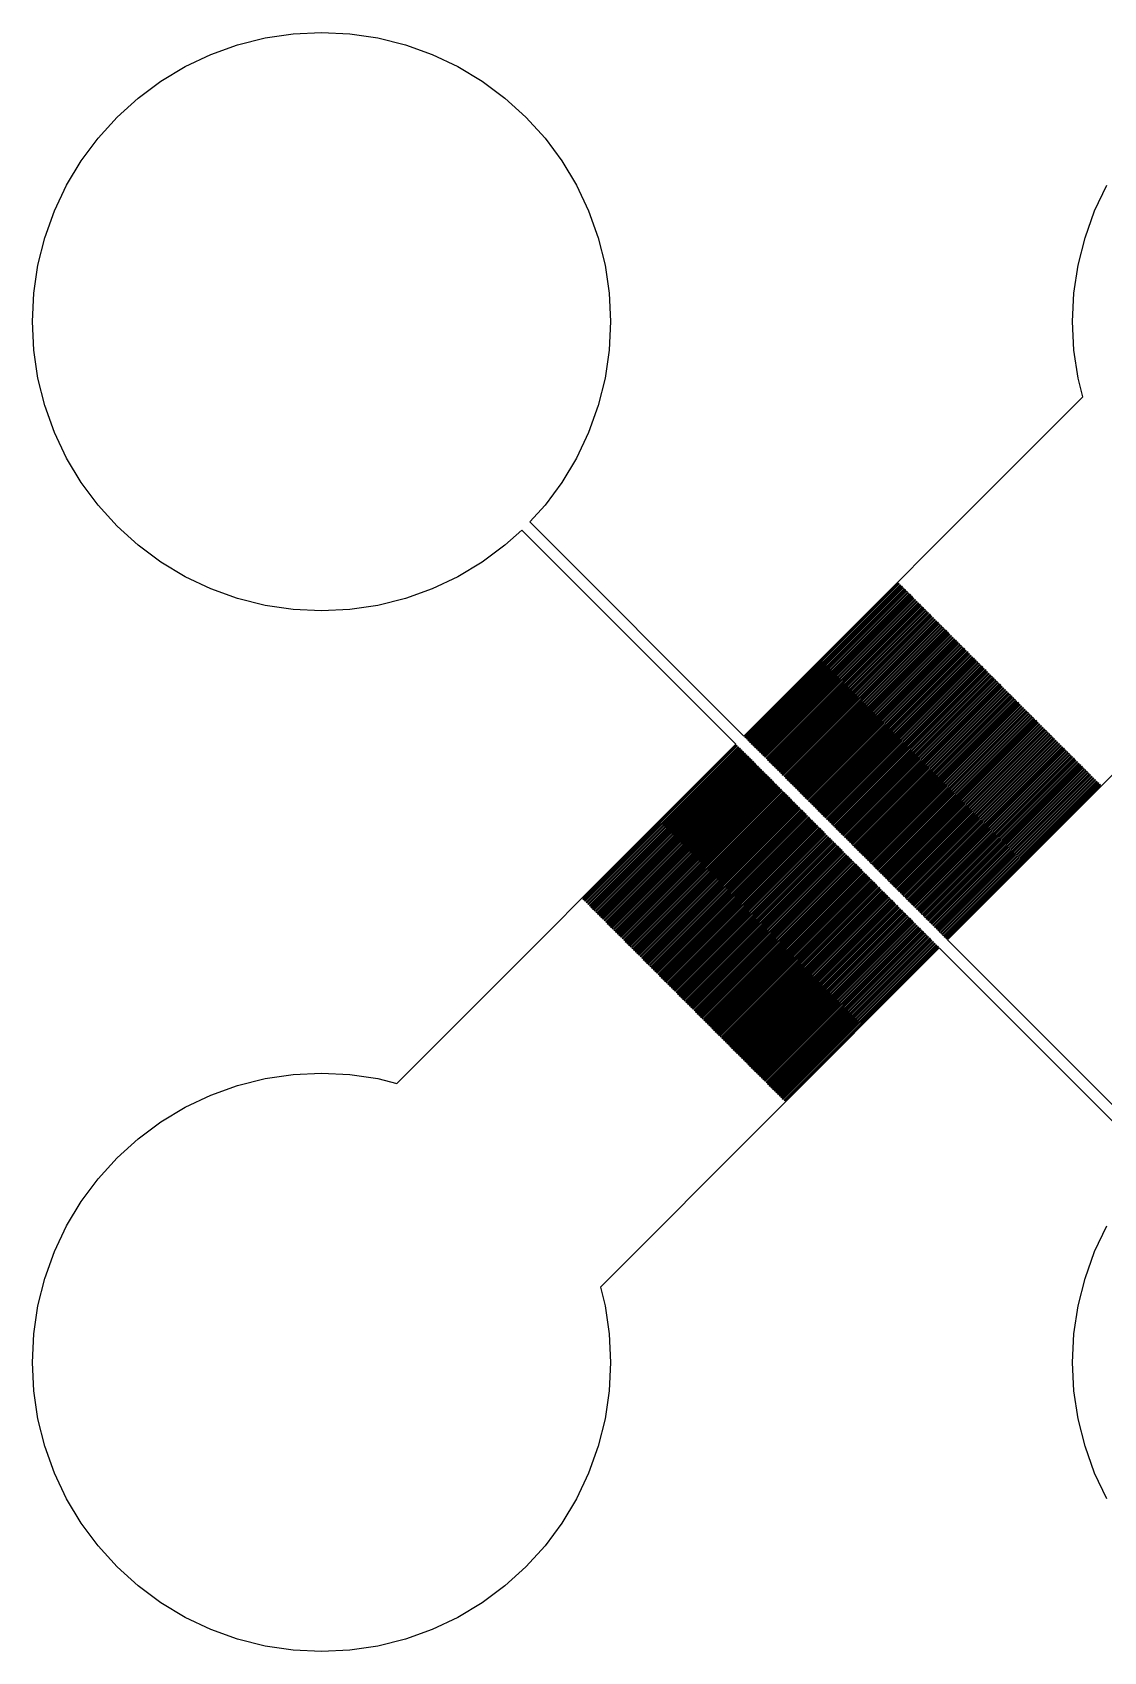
# Model space of a CAD drawing. Extents: x -16 to 132, y -40 to 113.
# Drawn here: x 94.08 to 103.55, y 2.05 to 16.36 of the extents above; entities that cross this region are included whole.
import ezdxf

# ---------------------------------------------------------------- set-up
doc = ezdxf.new("R2010")
doc.units = 0

msp = doc.modelspace()

# ---------------------------------------------------------------- linework, layer by layer
for p, q in [((96.1398, 16.3096), (96.388, 16.3464)), ((96.388, 16.3464), (96.6385, 16.3587)), ((96.6385, 16.3587), (96.8891, 16.3464)), ((96.8891, 16.3464), (97.1373, 16.3096)), ((95.6602, 16.1641), (95.8964, 16.2486)), ((95.8964, 16.2486), (96.1398, 16.3096)), ((97.1373, 16.3096), (97.3807, 16.2486)), ((97.3807, 16.2486), (97.6169, 16.1641)), ((95.2182, 15.9279), (95.4334, 16.0569)), ((95.4334, 16.0569), (95.6602, 16.1641)), ((97.6169, 16.1641), (97.8437, 16.0569)), ((97.8437, 16.0569), (98.0589, 15.9279)), ((95.0167, 15.7784), (95.2182, 15.9279)), ((98.0589, 15.9279), (98.2604, 15.7784)), ((94.8308, 15.6099), (95.0167, 15.7784)), ((98.2604, 15.7784), (98.4463, 15.6099)), ((94.6624, 15.424), (94.8308, 15.6099)), ((98.4463, 15.6099), (98.6148, 15.424)), ((94.5129, 15.2225), (94.6624, 15.424)), ((98.6148, 15.424), (98.7642, 15.2225)), ((94.3839, 15.0074), (94.5129, 15.2225)), ((98.7642, 15.2225), (98.8932, 15.0073)), ((94.2767, 14.7805), (94.3839, 15.0074)), ((98.8932, 15.0073), (99.0004, 14.7805)), ((103.474, 14.7805), (103.582, 15.0073)), ((94.1922, 14.5443), (94.2767, 14.7805)), ((99.0004, 14.7805), (99.085, 14.5443)), ((103.39, 14.5443), (103.474, 14.7805)), ((94.1312, 14.301), (94.1922, 14.5443)), ((99.085, 14.5443), (99.1459, 14.301)), ((103.329, 14.301), (103.39, 14.5443)), ((94.0944, 14.0528), (94.1312, 14.301)), ((99.1459, 14.301), (99.1828, 14.0528)), ((103.292, 14.0528), (103.329, 14.301)), ((94.0821, 13.8022), (94.0944, 14.0528)), ((99.1828, 14.0528), (99.1951, 13.8022)), ((103.28, 13.8022), (103.292, 14.0528)), ((94.0944, 13.5516), (94.0821, 13.8022)), ((99.1951, 13.8022), (99.1827, 13.5516)), ((103.292, 13.5516), (103.28, 13.8022)), ((94.1312, 13.3035), (94.0944, 13.5516)), ((99.1827, 13.5516), (99.1459, 13.3035)), ((103.329, 13.3035), (103.292, 13.5516)), ((94.1922, 13.0601), (94.1312, 13.3035)), ((99.1459, 13.3035), (99.085, 13.0601)), ((103.371, 13.137), (103.329, 13.3035)), ((94.2767, 12.8239), (94.1922, 13.0601)), ((99.085, 13.0601), (99.0004, 12.8239)), ((100.373, 10.1398), (103.371, 13.137)), ((94.3839, 12.5971), (94.2767, 12.8239)), ((99.0004, 12.8239), (98.8932, 12.5971)), ((94.5129, 12.3819), (94.3839, 12.5971)), ((98.8932, 12.5971), (98.7642, 12.3819)), ((94.6624, 12.1804), (94.5129, 12.3819)), ((98.7642, 12.3819), (98.6148, 12.1804)), ((94.8308, 11.9945), (94.6624, 12.1804)), ((98.6148, 12.1804), (98.4807, 12.0324)), ((98.4807, 12.0324), (100.373, 10.1398)), ((95.0167, 11.826), (94.8308, 11.9945)), ((98.4084, 11.9601), (98.2604, 11.826)), ((100.301, 10.0675), (98.4084, 11.9601)), ((95.2182, 11.6766), (95.0167, 11.826)), ((98.2604, 11.826), (98.0589, 11.6766)), ((95.4334, 11.5476), (95.2182, 11.6766)), ((98.0589, 11.6766), (97.8437, 11.5476)), ((95.6602, 11.4403), (95.4334, 11.5476)), ((97.8437, 11.5476), (97.6169, 11.4403)), ((101.74, 11.4919), (100.381, 10.1325)), ((100.388, 10.1253), (101.747, 11.4847)), ((101.754, 11.4775), (100.395, 10.1181)), ((100.402, 10.1108), (101.762, 11.4702)), ((101.769, 11.463), (100.409, 10.1036)), ((100.417, 10.0964), (101.776, 11.4558)), ((101.747, 11.4847), (101.74, 11.4919)), ((101.762, 11.4702), (101.754, 11.4775)), ((101.776, 11.4558), (101.769, 11.463)), ((95.8965, 11.3558), (95.6602, 11.4403)), ((96.1398, 11.2949), (95.8965, 11.3558)), ((97.3807, 11.3558), (97.1373, 11.2948)), ((97.6169, 11.4403), (97.3807, 11.3558)), ((101.783, 11.4485), (100.424, 10.0891)), ((100.431, 10.0819), (101.791, 11.4413)), ((101.798, 11.4341), (100.438, 10.0747)), ((100.446, 10.0675), (101.805, 11.4269)), ((101.812, 11.4196), (100.453, 10.0602)), ((100.46, 10.053), (101.819, 11.4124)), ((101.827, 11.4052), (100.467, 10.0458)), ((100.475, 10.0385), (101.834, 11.3979)), ((101.841, 11.3907), (100.482, 10.0313)), ((100.489, 10.0241), (101.848, 11.3835)), ((101.856, 11.3763), (100.496, 10.0168)), ((100.503, 10.0096), (101.863, 11.369)), ((101.87, 11.3618), (100.511, 10.0024)), ((100.518, 9.99515), (101.877, 11.3546)), ((101.885, 11.3473), (100.525, 9.98792)), ((100.532, 9.98068), (101.892, 11.3401)), ((101.899, 11.3329), (100.54, 9.97346)), ((100.547, 9.96622), (101.906, 11.3256)), ((101.913, 11.3184), (100.554, 9.959)), ((100.561, 9.95175), (101.921, 11.3112)), ((101.791, 11.4413), (101.783, 11.4485)), ((101.805, 11.4269), (101.798, 11.4341)), ((101.819, 11.4124), (101.812, 11.4196)), ((101.834, 11.3979), (101.827, 11.4052)), ((101.848, 11.3835), (101.841, 11.3907)), ((101.863, 11.369), (101.856, 11.3763)), ((101.877, 11.3546), (101.87, 11.3618)), ((101.892, 11.3401), (101.885, 11.3473)), ((101.906, 11.3256), (101.899, 11.3329)), ((101.921, 11.3112), (101.913, 11.3184)), ((105.171, 11.3365), (102.174, 8.33929)), ((96.388, 11.258), (96.1398, 11.2949)), ((96.6386, 11.2457), (96.388, 11.258)), ((96.8892, 11.258), (96.6386, 11.2457)), ((97.1373, 11.2948), (96.8892, 11.258)), ((101.928, 11.3039), (100.569, 9.94453)), ((100.576, 9.93732), (101.935, 11.2967)), ((101.942, 11.2895), (100.583, 9.93007)), ((100.59, 9.92285), (101.95, 11.2822)), ((101.957, 11.275), (100.597, 9.91562)), ((100.605, 9.90839), (101.964, 11.2678)), ((101.971, 11.2606), (100.612, 9.90115)), ((100.619, 9.89392), (101.979, 11.2533)), ((101.986, 11.2461), (100.626, 9.88669)), ((100.634, 9.87946), (101.993, 11.2389)), ((102, 11.2316), (100.641, 9.87222)), ((100.648, 9.86499), (102.007, 11.2244)), ((102.015, 11.2172), (100.655, 9.85776)), ((100.663, 9.85052), (102.022, 11.2099)), ((102.029, 11.2027), (100.67, 9.84329)), ((100.677, 9.83607), (102.036, 11.1955)), ((102.044, 11.1882), (100.684, 9.82883)), ((100.691, 9.82161), (102.051, 11.181)), ((102.058, 11.1738), (100.699, 9.81438)), ((100.706, 9.80714), (102.065, 11.1665)), ((101.935, 11.2967), (101.928, 11.3039)), ((101.95, 11.2822), (101.942, 11.2895)), ((101.964, 11.2678), (101.957, 11.275)), ((101.979, 11.2533), (101.971, 11.2606)), ((101.993, 11.2389), (101.986, 11.2461)), ((102.007, 11.2244), (102, 11.2316)), ((102.022, 11.2099), (102.015, 11.2172)), ((102.036, 11.1955), (102.029, 11.2027)), ((102.051, 11.181), (102.044, 11.1882)), ((102.065, 11.1665), (102.058, 11.1738)), ((102.073, 11.1593), (100.713, 9.79993)), ((100.72, 9.79269), (102.08, 11.1521)), ((102.087, 11.1449), (100.728, 9.78546)), ((100.735, 9.77823), (102.094, 11.1376)), ((102.101, 11.1304), (100.742, 9.771)), ((100.749, 9.76376), (102.109, 11.1232)), ((102.116, 11.116), (100.757, 9.75655)), ((100.764, 9.7493), (102.123, 11.1087)), ((102.13, 11.1015), (100.771, 9.74208)), ((100.778, 9.73483), (102.138, 11.0943)), ((102.145, 11.087), (100.785, 9.72762)), ((100.793, 9.72037), (102.152, 11.0798)), ((102.159, 11.0726), (100.8, 9.71315)), ((100.807, 9.7059), (102.167, 11.0653)), ((102.174, 11.0581), (100.814, 9.69868)), ((100.822, 9.69145), (102.181, 11.0509)), ((102.188, 11.0436), (100.829, 9.68422)), ((100.836, 9.67699), (102.195, 11.0364)), ((102.203, 11.0292), (100.843, 9.66975)), ((100.851, 9.66254), (102.21, 11.0219)), ((102.08, 11.1521), (102.073, 11.1593)), ((102.094, 11.1376), (102.087, 11.1449)), ((102.109, 11.1232), (102.101, 11.1304)), ((102.123, 11.1087), (102.116, 11.116)), ((102.138, 11.0943), (102.13, 11.1015)), ((102.152, 11.0798), (102.145, 11.087)), ((102.167, 11.0653), (102.159, 11.0726)), ((102.181, 11.0509), (102.174, 11.0581)), ((102.195, 11.0364), (102.188, 11.0436)), ((102.21, 11.0219), (102.203, 11.0292)), ((102.217, 11.0147), (100.858, 9.6553)), ((100.865, 9.64807), (102.224, 11.0075)), ((102.232, 11.0002), (100.872, 9.64084)), ((100.879, 9.63362), (102.239, 10.993)), ((102.246, 10.9858), (100.887, 9.62637)), ((100.894, 9.61916), (102.253, 10.9786)), ((102.261, 10.9713), (100.901, 9.61192)), ((100.908, 9.60469), (102.268, 10.9641)), ((102.275, 10.9569), (100.916, 9.59746)), ((100.923, 9.59023), (102.282, 10.9496)), ((102.289, 10.9424), (100.93, 9.58299)), ((100.937, 9.57576), (102.297, 10.9352)), ((102.304, 10.9279), (100.945, 9.56851)), ((100.952, 9.56129), (102.311, 10.9207)), ((102.318, 10.9135), (100.959, 9.55406)), ((100.966, 9.54683), (102.326, 10.9062)), ((102.333, 10.899), (100.973, 9.5396)), ((100.981, 9.53238), (102.34, 10.8918)), ((102.347, 10.8845), (100.988, 9.52515)), ((100.995, 9.51791), (102.355, 10.8773)), ((102.224, 11.0075), (102.217, 11.0147)), ((102.239, 10.993), (102.232, 11.0002)), ((102.253, 10.9786), (102.246, 10.9858)), ((102.268, 10.9641), (102.261, 10.9713)), ((102.282, 10.9496), (102.275, 10.9569)), ((102.297, 10.9352), (102.289, 10.9424)), ((102.311, 10.9207), (102.304, 10.9279)), ((102.326, 10.9062), (102.318, 10.9135)), ((102.34, 10.8918), (102.333, 10.899)), ((102.355, 10.8773), (102.347, 10.8845)), ((102.362, 10.8701), (101.002, 9.5107)), ((101.01, 9.50345), (102.369, 10.8629)), ((102.376, 10.8556), (101.017, 9.49623)), ((101.024, 9.48898), (102.383, 10.8484)), ((102.391, 10.8412), (101.031, 9.48177)), ((101.039, 9.47453), (102.398, 10.8339)), ((102.405, 10.8267), (101.046, 9.4673)), ((101.053, 9.46007), (102.412, 10.8195)), ((102.42, 10.8123), (101.06, 9.45284)), ((101.067, 9.4456), (102.427, 10.805)), ((102.434, 10.7978), (101.075, 9.43837)), ((101.082, 9.43114), (102.441, 10.7906)), ((102.449, 10.7833), (101.089, 9.4239)), ((101.096, 9.41667), (102.456, 10.7761)), ((102.463, 10.7689), (101.104, 9.40944)), ((101.111, 9.40221), (102.47, 10.7616)), ((102.477, 10.7544), (101.118, 9.39499)), ((101.125, 9.38776), (102.485, 10.7471)), ((102.492, 10.7399), (101.133, 9.38052)), ((102.369, 10.8629), (102.362, 10.8701)), ((102.383, 10.8484), (102.376, 10.8556)), ((102.398, 10.8339), (102.391, 10.8412)), ((102.412, 10.8195), (102.405, 10.8267)), ((102.427, 10.805), (102.42, 10.8123)), ((102.441, 10.7906), (102.434, 10.7978)), ((102.456, 10.7761), (102.449, 10.7833)), ((102.47, 10.7616), (102.463, 10.7689)), ((102.485, 10.7471), (102.477, 10.7544)), ((102.499, 10.7327), (102.492, 10.7399)), ((101.14, 9.37331), (102.499, 10.7327)), ((102.506, 10.7255), (101.147, 9.36606)), ((101.154, 9.35884), (102.514, 10.7182)), ((102.521, 10.711), (101.161, 9.35161)), ((101.169, 9.34438), (102.528, 10.7038)), ((102.535, 10.6965), (101.176, 9.33714)), ((101.183, 9.32993), (102.543, 10.6893)), ((102.55, 10.6821), (101.19, 9.32268)), ((101.198, 9.31546), (102.557, 10.6749)), ((102.564, 10.6676), (101.205, 9.30821)), ((101.212, 9.30099), (102.571, 10.6604)), ((102.579, 10.6532), (101.219, 9.29375)), ((101.227, 9.28653), (102.586, 10.6459)), ((102.593, 10.6387), (101.234, 9.27928)), ((101.241, 9.27206), (102.6, 10.6315)), ((102.608, 10.6242), (101.248, 9.26482)), ((101.255, 9.2576), (102.615, 10.617)), ((102.622, 10.6098), (101.263, 9.25038)), ((101.27, 9.24313), (102.629, 10.6025)), ((102.637, 10.5953), (101.277, 9.23593)), ((102.514, 10.7182), (102.506, 10.7255)), ((102.528, 10.7038), (102.521, 10.711)), ((102.543, 10.6893), (102.535, 10.6965)), ((102.557, 10.6749), (102.55, 10.6821)), ((102.571, 10.6604), (102.564, 10.6676)), ((102.586, 10.6459), (102.579, 10.6532)), ((102.6, 10.6315), (102.593, 10.6387)), ((102.615, 10.617), (102.608, 10.6242)), ((102.629, 10.6025), (102.622, 10.6098)), ((102.644, 10.5881), (102.637, 10.5953)), ((101.284, 9.22868), (102.644, 10.5881)), ((102.651, 10.5809), (101.292, 9.22147)), ((101.299, 9.21423), (102.658, 10.5736)), ((102.665, 10.5664), (101.306, 9.207)), ((101.313, 9.19977), (102.673, 10.5592)), ((102.68, 10.552), (101.321, 9.19254)), ((101.328, 9.1853), (102.687, 10.5447)), ((102.694, 10.5375), (101.335, 9.17807)), ((101.342, 9.17084), (102.702, 10.5302)), ((102.709, 10.523), (101.349, 9.1636)), ((101.357, 9.15637), (102.716, 10.5158)), ((102.723, 10.5086), (101.364, 9.14914)), ((101.371, 9.14191), (102.731, 10.5013)), ((102.738, 10.4941), (101.378, 9.13469)), ((101.386, 9.12746), (102.745, 10.4868)), ((102.752, 10.4796), (101.393, 9.12022)), ((101.4, 9.11301), (102.759, 10.4724)), ((102.767, 10.4652), (101.407, 9.10576)), ((101.415, 9.09854), (102.774, 10.4579)), ((102.781, 10.4507), (101.422, 9.09131)), ((102.658, 10.5736), (102.651, 10.5809)), ((102.673, 10.5592), (102.665, 10.5664)), ((102.687, 10.5447), (102.68, 10.552)), ((102.702, 10.5302), (102.694, 10.5375)), ((102.716, 10.5158), (102.709, 10.523)), ((102.731, 10.5013), (102.723, 10.5086)), ((102.745, 10.4868), (102.738, 10.4941)), ((102.759, 10.4724), (102.752, 10.4796)), ((102.774, 10.4579), (102.767, 10.4652)), ((102.788, 10.4435), (102.781, 10.4507)), ((101.429, 9.08408), (102.788, 10.4435)), ((102.796, 10.4362), (101.436, 9.07684)), ((101.443, 9.06963), (102.803, 10.429)), ((102.81, 10.4218), (101.451, 9.06238)), ((101.458, 9.05516), (102.817, 10.4146)), ((102.825, 10.4073), (101.465, 9.04791)), ((101.472, 9.0407), (102.832, 10.4001)), ((102.839, 10.3929), (101.48, 9.03345)), ((101.487, 9.02621), (102.846, 10.3856)), ((102.853, 10.3784), (101.494, 9.01898)), ((101.501, 9.01176), (102.861, 10.3712)), ((102.868, 10.3639), (101.509, 9.00452)), ((101.516, 8.9973), (102.875, 10.3567)), ((102.882, 10.3495), (101.523, 8.99008)), ((101.53, 8.98283), (102.89, 10.3422)), ((102.897, 10.335), (101.537, 8.97562)), ((101.545, 8.96837), (102.904, 10.3278)), ((102.911, 10.3206), (101.552, 8.96115)), ((101.559, 8.95392), (102.919, 10.3133)), ((102.926, 10.3061), (101.566, 8.94669)), ((102.803, 10.429), (102.796, 10.4362)), ((102.817, 10.4146), (102.81, 10.4218)), ((102.832, 10.4001), (102.825, 10.4073)), ((102.846, 10.3856), (102.839, 10.3929)), ((102.861, 10.3712), (102.853, 10.3784)), ((102.875, 10.3567), (102.868, 10.3639)), ((102.89, 10.3422), (102.882, 10.3495)), ((102.904, 10.3278), (102.897, 10.335)), ((102.919, 10.3133), (102.911, 10.3206)), ((102.933, 10.2989), (102.926, 10.3061)), ((101.574, 8.93945), (102.933, 10.2989)), ((102.94, 10.2916), (101.581, 8.93224)), ((101.588, 8.92499), (102.947, 10.2844)), ((102.955, 10.2772), (101.595, 8.91777)), ((101.603, 8.91052), (102.962, 10.2699)), ((102.969, 10.2627), (101.61, 8.90331)), ((101.617, 8.89606), (102.976, 10.2555)), ((102.984, 10.2483), (101.624, 8.88884)), ((101.631, 8.88159), (102.991, 10.241)), ((102.998, 10.2338), (101.639, 8.87437)), ((101.646, 8.86713), (103.005, 10.2265)), ((103.013, 10.2193), (101.653, 8.85991)), ((101.66, 8.85269), (103.02, 10.2121)), ((103.027, 10.2048), (101.668, 8.84544)), ((101.675, 8.83823), (103.034, 10.1976)), ((103.041, 10.1904), (101.682, 8.83099)), ((101.689, 8.82376), (103.049, 10.1832)), ((103.056, 10.1759), (101.697, 8.81653)), ((101.704, 8.80931), (103.063, 10.1687)), ((103.07, 10.1615), (101.711, 8.80206)), ((102.947, 10.2844), (102.94, 10.2916)), ((102.962, 10.2699), (102.955, 10.2772)), ((102.976, 10.2555), (102.969, 10.2627)), ((102.991, 10.241), (102.984, 10.2483)), ((103.005, 10.2265), (102.998, 10.2338)), ((103.02, 10.2121), (103.013, 10.2193)), ((103.034, 10.1976), (103.027, 10.2048)), ((103.049, 10.1832), (103.041, 10.1904)), ((103.063, 10.1687), (103.056, 10.1759)), ((103.078, 10.1543), (103.07, 10.1615)), ((97.3037, 7.07024), (100.301, 10.0675)), ((100.308, 10.0602), (98.9488, 8.70084)), ((98.9561, 8.6936), (100.315, 10.053)), ((100.323, 10.0458), (98.9633, 8.68639)), ((98.9705, 8.67914), (100.33, 10.0385)), ((100.337, 10.0313), (98.9778, 8.67192)), ((98.985, 8.66469), (100.344, 10.0241)), ((100.315, 10.053), (100.308, 10.0602)), ((100.33, 10.0385), (100.323, 10.0458)), ((100.344, 10.0241), (100.337, 10.0313)), ((100.381, 10.1325), (100.388, 10.1253)), ((100.395, 10.1181), (100.402, 10.1108)), ((100.409, 10.1036), (100.417, 10.0964)), ((100.424, 10.0891), (100.431, 10.0819)), ((100.438, 10.0747), (100.446, 10.0675)), ((100.453, 10.0602), (100.46, 10.053)), ((100.467, 10.0458), (100.475, 10.0385)), ((100.482, 10.0313), (100.489, 10.0241)), ((101.718, 8.79485), (103.078, 10.1543)), ((103.085, 10.147), (101.725, 8.7876)), ((101.733, 8.78038), (103.092, 10.1398)), ((103.099, 10.1326), (101.74, 8.77315)), ((101.747, 8.76591), (103.107, 10.1253)), ((103.114, 10.1181), (101.754, 8.75868)), ((101.762, 8.75145), (103.121, 10.1109)), ((103.128, 10.1036), (101.769, 8.74422)), ((101.776, 8.73698), (103.135, 10.0964)), ((103.143, 10.0892), (101.783, 8.72977)), ((101.791, 8.72252), (103.15, 10.0819)), ((103.157, 10.0747), (101.798, 8.7153)), ((101.805, 8.70807), (103.164, 10.0675)), ((103.172, 10.0602), (101.812, 8.70084)), ((101.819, 8.6936), (103.179, 10.053)), ((103.186, 10.0458), (101.827, 8.68637)), ((101.834, 8.67914), (103.193, 10.0385)), ((103.201, 10.0313), (101.841, 8.67192)), ((101.848, 8.66467), (103.208, 10.0241)), ((103.092, 10.1398), (103.085, 10.147)), ((103.107, 10.1253), (103.099, 10.1326)), ((103.121, 10.1109), (103.114, 10.1181)), ((103.135, 10.0964), (103.128, 10.1036)), ((103.15, 10.0819), (103.143, 10.0892)), ((103.164, 10.0675), (103.157, 10.0747)), ((103.179, 10.053), (103.172, 10.0602)), ((103.193, 10.0385), (103.186, 10.0458)), ((103.208, 10.0241), (103.201, 10.0313)), ((100.352, 10.0169), (98.9922, 8.65746)), ((98.9994, 8.65022), (100.359, 10.0096)), ((100.366, 10.0024), (99.0067, 8.64301)), ((99.0139, 8.63576), (100.373, 9.99516)), ((100.381, 9.98795), (99.0211, 8.62854)), ((99.0284, 8.62129), (100.388, 9.98071)), ((100.395, 9.97348), (99.0356, 8.61407)), ((99.0428, 8.60683), (100.402, 9.96625)), ((100.409, 9.95901), (99.0501, 8.59959)), ((99.0573, 8.59238), (100.417, 9.95178)), ((100.424, 9.94455), (99.0645, 8.58514)), ((99.0717, 8.57791), (100.431, 9.93733)), ((100.438, 9.93008), (99.079, 8.57068)), ((99.0862, 8.56346), (100.446, 9.92287)), ((100.453, 9.91562), (99.0934, 8.55621)), ((99.1007, 8.549), (100.46, 9.9084)), ((100.467, 9.90117), (99.1079, 8.54176)), ((99.1151, 8.53453), (100.475, 9.89394)), ((100.482, 9.8867), (99.1224, 8.5273)), ((99.1296, 8.52007), (100.489, 9.87947)), ((100.359, 10.0096), (100.352, 10.0169)), ((100.373, 9.99516), (100.366, 10.0024)), ((100.388, 9.98071), (100.381, 9.98795)), ((100.402, 9.96625), (100.395, 9.97348)), ((100.417, 9.95178), (100.409, 9.95901)), ((100.431, 9.93733), (100.424, 9.94455)), ((100.446, 9.92287), (100.438, 9.93008)), ((100.46, 9.9084), (100.453, 9.91562)), ((100.475, 9.89394), (100.467, 9.90117)), ((100.489, 9.87947), (100.482, 9.8867)), ((100.496, 10.0168), (100.503, 10.0096)), ((100.511, 10.0024), (100.518, 9.99515)), ((100.525, 9.98792), (100.532, 9.98068)), ((100.54, 9.97346), (100.547, 9.96622)), ((100.554, 9.959), (100.561, 9.95175)), ((100.569, 9.94453), (100.576, 9.93732)), ((100.583, 9.93007), (100.59, 9.92285)), ((100.597, 9.91562), (100.605, 9.90839)), ((100.612, 9.90115), (100.619, 9.89392)), ((100.626, 9.88669), (100.634, 9.87946)), ((103.215, 10.0169), (101.856, 8.65746)), ((101.863, 8.65022), (103.222, 10.0096)), ((103.229, 10.0024), (101.87, 8.64299)), ((101.877, 8.63576), (103.237, 9.99516)), ((103.244, 9.98795), (101.885, 8.62854)), ((101.892, 8.62129), (103.251, 9.9807)), ((103.258, 9.97348), (101.899, 8.61407)), ((101.906, 8.60683), (103.266, 9.96623)), ((103.273, 9.95901), (101.913, 8.59959)), ((101.921, 8.59238), (103.28, 9.95178)), ((103.287, 9.94455), (101.928, 8.58513)), ((101.935, 8.57791), (103.295, 9.93733)), ((103.302, 9.93008), (101.942, 8.57068)), ((101.95, 8.56345), (103.309, 9.92287)), ((103.316, 9.91562), (101.957, 8.55621)), ((101.964, 8.549), (103.323, 9.9084)), ((103.331, 9.90115), (101.971, 8.54175)), ((101.979, 8.53453), (103.338, 9.89394)), ((103.345, 9.8867), (101.986, 8.5273)), ((101.993, 8.52007), (103.352, 9.87947)), ((103.222, 10.0096), (103.215, 10.0169)), ((103.237, 9.99516), (103.229, 10.0024)), ((103.251, 9.9807), (103.244, 9.98795)), ((103.266, 9.96623), (103.258, 9.97348)), ((103.28, 9.95178), (103.273, 9.95901)), ((103.295, 9.93733), (103.287, 9.94455)), ((103.309, 9.92287), (103.302, 9.93008)), ((103.323, 9.9084), (103.316, 9.91562)), ((103.338, 9.89394), (103.331, 9.90115)), ((103.352, 9.87947), (103.345, 9.8867)), ((100.496, 9.87224), (99.1368, 8.51283)), ((99.1441, 8.50562), (100.503, 9.86502)), ((100.511, 9.85777), (99.1513, 8.49837)), ((99.1585, 8.49115), (100.518, 9.85056)), ((100.525, 9.84332), (99.1657, 8.4839)), ((99.173, 8.47668), (100.532, 9.83609)), ((100.54, 9.82886), (99.1802, 8.46944)), ((99.1874, 8.46222), (100.547, 9.82164)), ((100.554, 9.81439), (99.1947, 8.45499)), ((99.2019, 8.44775), (100.561, 9.80717)), ((100.569, 9.79994), (99.2091, 8.44054)), ((99.2164, 8.43329), (100.576, 9.79269)), ((100.583, 9.78548), (99.2236, 8.42607)), ((99.2308, 8.41882), (100.59, 9.77823)), ((100.597, 9.77101), (99.2381, 8.41161)), ((99.2453, 8.40437), (100.605, 9.76378)), ((100.612, 9.75655), (99.2525, 8.39714)), ((99.2598, 8.38991), (100.619, 9.74931)), ((100.626, 9.7421), (99.267, 8.38269)), ((99.2742, 8.37544), (100.634, 9.73485)), ((100.503, 9.86502), (100.496, 9.87224)), ((100.518, 9.85056), (100.511, 9.85777)), ((100.532, 9.83609), (100.525, 9.84332)), ((100.547, 9.82164), (100.54, 9.82886)), ((100.561, 9.80717), (100.554, 9.81439)), ((100.576, 9.79269), (100.569, 9.79994)), ((100.59, 9.77823), (100.583, 9.78548)), ((100.605, 9.76378), (100.597, 9.77101)), ((100.619, 9.74931), (100.612, 9.75655)), ((100.634, 9.73485), (100.626, 9.7421)), ((100.641, 9.87222), (100.648, 9.86499)), ((100.655, 9.85776), (100.663, 9.85052)), ((100.67, 9.84329), (100.677, 9.83607)), ((100.684, 9.82883), (100.691, 9.82161)), ((100.699, 9.81438), (100.706, 9.80714)), ((100.713, 9.79993), (100.72, 9.79269)), ((100.728, 9.78546), (100.735, 9.77823)), ((100.742, 9.771), (100.749, 9.76376)), ((100.757, 9.75655), (100.764, 9.7493)), ((100.771, 9.74208), (100.778, 9.73483)), ((103.36, 9.87224), (102, 8.51283)), ((102.007, 8.5056), (103.367, 9.86501)), ((103.374, 9.85777), (102.015, 8.49837)), ((102.022, 8.49115), (103.381, 9.85056)), ((103.389, 9.84331), (102.029, 8.4839)), ((102.036, 8.47668), (103.396, 9.83609)), ((103.403, 9.82886), (102.044, 8.46944)), ((102.051, 8.46222), (103.41, 9.82162)), ((103.417, 9.81439), (102.058, 8.45499)), ((102.065, 8.44775), (103.425, 9.80717)), ((103.432, 9.79994), (102.073, 8.44052)), ((102.08, 8.43329), (103.439, 9.79269)), ((103.446, 9.78548), (102.087, 8.42606)), ((102.094, 8.41882), (103.454, 9.77823)), ((103.461, 9.77101), (102.101, 8.41161)), ((102.109, 8.40436), (103.468, 9.76376)), ((103.475, 9.75655), (102.116, 8.39714)), ((102.123, 8.38991), (103.483, 9.74931)), ((103.49, 9.74208), (102.13, 8.38268)), ((102.138, 8.37544), (103.497, 9.73485)), ((103.367, 9.86501), (103.36, 9.87224)), ((103.381, 9.85056), (103.374, 9.85777)), ((103.396, 9.83609), (103.389, 9.84331)), ((103.41, 9.82162), (103.403, 9.82886)), ((103.425, 9.80717), (103.417, 9.81439)), ((103.439, 9.79269), (103.432, 9.79994)), ((103.454, 9.77823), (103.446, 9.78548)), ((103.468, 9.76376), (103.461, 9.77101)), ((103.483, 9.74931), (103.475, 9.75655)), ((103.497, 9.73485), (103.49, 9.74208)), ((100.641, 9.72763), (99.2814, 8.36823)), ((99.2887, 8.36099), (100.648, 9.7204)), ((100.655, 9.71317), (99.2959, 8.35376)), ((99.3031, 8.34653), (100.663, 9.70593)), ((100.67, 9.6987), (99.3104, 8.33929)), ((99.3176, 8.33208), (100.677, 9.69147)), ((100.684, 9.68425), (99.3248, 8.32483)), ((99.3321, 8.31761), (100.691, 9.67702)), ((100.699, 9.66978), (99.3393, 8.31036)), ((99.3465, 8.30315), (100.706, 9.66255)), ((100.713, 9.65532), (99.3538, 8.2959)), ((99.361, 8.28868), (100.72, 9.64809)), ((100.728, 9.64085), (99.3682, 8.28145)), ((99.3754, 8.27422), (100.735, 9.63362)), ((100.742, 9.62639), (99.3827, 8.26698)), ((99.3899, 8.25977), (100.749, 9.61917)), ((100.757, 9.61192), (99.3971, 8.25252)), ((99.4044, 8.2453), (100.764, 9.60471)), ((100.771, 9.59746), (99.4116, 8.23805)), ((99.4188, 8.23083), (100.778, 9.59024)), ((100.648, 9.7204), (100.641, 9.72763)), ((100.663, 9.70593), (100.655, 9.71317)), ((100.677, 9.69147), (100.67, 9.6987)), ((100.691, 9.67702), (100.684, 9.68425)), ((100.706, 9.66255), (100.699, 9.66978)), ((100.72, 9.64809), (100.713, 9.65532)), ((100.735, 9.63362), (100.728, 9.64085)), ((100.749, 9.61917), (100.742, 9.62639)), ((100.764, 9.60471), (100.757, 9.61192)), ((100.778, 9.59024), (100.771, 9.59746)), ((100.785, 9.72762), (100.793, 9.72037)), ((100.8, 9.71315), (100.807, 9.7059)), ((100.814, 9.69868), (100.822, 9.69145)), ((100.829, 9.68422), (100.836, 9.67699)), ((100.843, 9.66975), (100.851, 9.66254)), ((100.858, 9.6553), (100.865, 9.64807)), ((100.872, 9.64084), (100.879, 9.63362)), ((100.887, 9.62637), (100.894, 9.61916)), ((100.901, 9.61192), (100.908, 9.60469)), ((100.916, 9.59746), (100.923, 9.59023)), ((103.504, 9.72763), (102.145, 8.36823)), ((102.152, 8.36098), (103.511, 9.72038)), ((103.519, 9.71317), (102.159, 8.35376)), ((102.167, 8.34653), (103.526, 9.70593)), ((103.511, 9.72038), (103.504, 9.72763)), ((103.526, 9.70593), (103.519, 9.71317)), ((100.785, 9.58301), (99.4261, 8.2236)), ((99.4333, 8.21637), (100.793, 9.57578)), ((100.8, 9.56854), (99.4405, 8.20914)), ((99.4478, 8.20192), (100.807, 9.56133)), ((100.814, 9.55408), (99.455, 8.19469)), ((99.4622, 8.18745), (100.822, 9.54686)), ((100.829, 9.53964), (99.4694, 8.18022)), ((99.4767, 8.17299), (100.836, 9.53239)), ((100.843, 9.52518), (99.4839, 8.16576)), ((99.4911, 8.15851), (100.851, 9.51793)), ((100.858, 9.51071), (99.4984, 8.15129)), ((99.5056, 8.14406), (100.865, 9.50346)), ((100.872, 9.49625), (99.5128, 8.13683)), ((99.5201, 8.12959), (100.879, 9.489)), ((100.887, 9.48178), (99.5273, 8.12238)), ((99.5345, 8.11513), (100.894, 9.47453)), ((100.901, 9.46732), (99.5418, 8.10791)), ((99.549, 8.10068), (100.908, 9.46008)), ((100.916, 9.45285), (99.5562, 8.09344)), ((99.5634, 8.08621), (100.923, 9.44562)), ((100.793, 9.57578), (100.785, 9.58301)), ((100.807, 9.56133), (100.8, 9.56854)), ((100.822, 9.54686), (100.814, 9.55408)), ((100.836, 9.53239), (100.829, 9.53964)), ((100.851, 9.51793), (100.843, 9.52518)), ((100.865, 9.50346), (100.858, 9.51071)), ((100.879, 9.489), (100.872, 9.49625)), ((100.894, 9.47453), (100.887, 9.48178)), ((100.908, 9.46008), (100.901, 9.46732)), ((100.923, 9.44562), (100.916, 9.45285)), ((100.93, 9.58299), (100.937, 9.57576)), ((100.945, 9.56851), (100.952, 9.56129)), ((100.959, 9.55406), (100.966, 9.54683)), ((100.973, 9.5396), (100.981, 9.53238)), ((100.988, 9.52515), (100.995, 9.51791)), ((101.002, 9.5107), (101.01, 9.50345)), ((101.017, 9.49623), (101.024, 9.48898)), ((101.031, 9.48177), (101.039, 9.47453)), ((101.046, 9.4673), (101.053, 9.46007)), ((101.06, 9.45284), (101.067, 9.4456)), ((100.93, 9.4384), (99.5707, 8.07899)), ((99.5779, 8.07175), (100.937, 9.43115)), ((100.945, 9.42393), (99.5851, 8.06453)), ((99.5924, 8.0573), (100.952, 9.41669)), ((100.959, 9.40947), (99.5996, 8.05006)), ((99.6068, 8.04283), (100.966, 9.40225)), ((100.973, 9.395), (99.6141, 8.0356)), ((99.6213, 8.02837), (100.981, 9.38779)), ((100.988, 9.38055), (99.6285, 8.02113)), ((99.6358, 8.0139), (100.995, 9.37332)), ((101.002, 9.36607), (99.643, 8.00667)), ((99.6502, 7.99945), (101.01, 9.35886)), ((101.017, 9.35161), (99.6574, 7.9922)), ((99.6647, 7.98499), (101.024, 9.34439)), ((101.031, 9.33714), (99.6719, 7.97774)), ((99.6792, 7.97052), (101.039, 9.32993)), ((101.046, 9.32269), (99.6864, 7.96329)), ((99.6936, 7.95605), (101.053, 9.31546)), ((101.06, 9.30823), (99.7008, 7.94882)), ((100.937, 9.43115), (100.93, 9.4384)), ((100.952, 9.41669), (100.945, 9.42393)), ((100.966, 9.40225), (100.959, 9.40947)), ((100.981, 9.38779), (100.973, 9.395)), ((100.995, 9.37332), (100.988, 9.38055)), ((101.01, 9.35886), (101.002, 9.36607)), ((101.024, 9.34439), (101.017, 9.35161)), ((101.039, 9.32993), (101.031, 9.33714)), ((101.053, 9.31546), (101.046, 9.32269)), ((101.067, 9.30101), (101.06, 9.30823)), ((101.075, 9.43837), (101.082, 9.43114)), ((101.089, 9.4239), (101.096, 9.41667)), ((101.104, 9.40944), (101.111, 9.40221)), ((101.118, 9.39499), (101.125, 9.38776)), ((101.133, 9.38052), (101.14, 9.37331)), ((101.147, 9.36606), (101.154, 9.35884)), ((101.161, 9.35161), (101.169, 9.34438)), ((101.176, 9.33714), (101.183, 9.32993)), ((101.19, 9.32268), (101.198, 9.31546)), ((101.205, 9.30821), (101.212, 9.30099)), ((99.7081, 7.9416), (101.067, 9.30101)), ((101.075, 9.29376), (99.7153, 7.93436)), ((99.7225, 7.92714), (101.082, 9.28654)), ((101.089, 9.27931), (99.7298, 7.91992)), ((99.737, 7.91267), (101.096, 9.27208)), ((101.104, 9.26486), (99.7442, 7.90546)), ((99.7514, 7.89821), (101.111, 9.25763)), ((101.118, 9.2504), (99.7587, 7.89099)), ((99.7659, 7.88374), (101.125, 9.24316)), ((101.133, 9.23593), (99.7731, 7.87653)), ((99.7804, 7.86928), (101.14, 9.2287)), ((101.147, 9.22147), (99.7876, 7.86206)), ((99.7948, 7.85481), (101.154, 9.21423)), ((101.161, 9.207), (99.8021, 7.8476)), ((99.8093, 7.84036), (101.169, 9.19977)), ((101.176, 9.19254), (99.8165, 7.83313)), ((99.8238, 7.8259), (101.183, 9.1853)), ((101.19, 9.17809), (99.831, 7.81868)), ((99.8382, 7.81143), (101.198, 9.17084)), ((101.205, 9.16364), (99.8454, 7.80423)), ((101.082, 9.28654), (101.075, 9.29376)), ((101.096, 9.27208), (101.089, 9.27931)), ((101.111, 9.25763), (101.104, 9.26486)), ((101.125, 9.24316), (101.118, 9.2504)), ((101.14, 9.2287), (101.133, 9.23593)), ((101.154, 9.21423), (101.147, 9.22147)), ((101.169, 9.19977), (101.161, 9.207)), ((101.183, 9.1853), (101.176, 9.19254)), ((101.198, 9.17084), (101.19, 9.17809)), ((101.212, 9.15639), (101.205, 9.16364)), ((101.219, 9.29375), (101.227, 9.28653)), ((101.234, 9.27928), (101.241, 9.27206)), ((101.248, 9.26482), (101.255, 9.2576)), ((101.263, 9.25038), (101.27, 9.24313)), ((101.277, 9.23593), (101.284, 9.22868)), ((101.292, 9.22147), (101.299, 9.21423)), ((101.306, 9.207), (101.313, 9.19977)), ((101.321, 9.19254), (101.328, 9.1853)), ((101.335, 9.17807), (101.342, 9.17084)), ((101.349, 9.1636), (101.357, 9.15637)), ((99.8527, 7.797), (101.212, 9.15639)), ((101.219, 9.14917), (99.8599, 7.78976)), ((99.8671, 7.78253), (101.227, 9.14195)), ((101.234, 9.1347), (99.8744, 7.7753)), ((99.8816, 7.76807), (101.241, 9.12749)), ((101.248, 9.12024), (99.8888, 7.76083)), ((99.8961, 7.7536), (101.255, 9.11302)), ((101.263, 9.10577), (99.9033, 7.74637)), ((99.9105, 7.73915), (101.27, 9.09856)), ((101.277, 9.09131), (99.9177, 7.7319)), ((99.925, 7.72469), (101.284, 9.08409)), ((101.292, 9.07684), (99.9322, 7.71744)), ((99.9395, 7.71022), (101.299, 9.06963)), ((101.306, 9.06239), (99.9467, 7.70299)), ((99.9539, 7.69576), (101.313, 9.05516)), ((101.321, 9.04793), (99.9611, 7.68852)), ((99.9684, 7.6813), (101.328, 9.04071)), ((101.335, 9.03346), (99.9756, 7.67406)), ((99.9828, 7.66684), (101.342, 9.02625)), ((101.349, 9.01901), (99.9901, 7.65962)), ((101.227, 9.14195), (101.219, 9.14917)), ((101.241, 9.12749), (101.234, 9.1347)), ((101.255, 9.11302), (101.248, 9.12024)), ((101.27, 9.09856), (101.263, 9.10577)), ((101.284, 9.08409), (101.277, 9.09131)), ((101.299, 9.06963), (101.292, 9.07684)), ((101.313, 9.05516), (101.306, 9.06239)), ((101.328, 9.04071), (101.321, 9.04793)), ((101.342, 9.02625), (101.335, 9.03346)), ((101.357, 9.01178), (101.349, 9.01901)), ((101.364, 9.14914), (101.371, 9.14191)), ((101.378, 9.13469), (101.386, 9.12746)), ((101.393, 9.12022), (101.4, 9.11301)), ((101.407, 9.10576), (101.415, 9.09854)), ((101.422, 9.09131), (101.429, 9.08408)), ((101.436, 9.07684), (101.443, 9.06963)), ((101.451, 9.06238), (101.458, 9.05516)), ((101.465, 9.04791), (101.472, 9.0407)), ((101.48, 9.03345), (101.487, 9.02621)), ((101.494, 9.01898), (101.501, 9.01176)), ((99.9973, 7.65237), (101.357, 9.01178)), ((101.364, 9.00456), (100.005, 7.64516)), ((100.012, 7.63791), (101.371, 8.99733)), ((101.378, 8.9901), (100.019, 7.63068)), ((100.026, 7.62344), (101.386, 8.98286)), ((101.393, 8.97563), (100.033, 7.61621)), ((100.041, 7.60898), (101.4, 8.9684)), ((101.407, 8.96117), (100.048, 7.60176)), ((100.055, 7.59451), (101.415, 8.95393)), ((101.422, 8.9467), (100.062, 7.5873)), ((100.07, 7.58006), (101.429, 8.93947)), ((101.436, 8.93224), (100.077, 7.57283)), ((100.084, 7.5656), (101.443, 8.925)), ((101.451, 8.91779), (100.091, 7.55838)), ((100.099, 7.55113), (101.458, 8.91054)), ((101.465, 8.90332), (100.106, 7.54391)), ((100.113, 7.53667), (101.472, 8.89607)), ((101.48, 8.88885), (100.12, 7.52945)), ((100.127, 7.52223), (101.487, 8.88162)), ((101.494, 8.87439), (100.135, 7.51498)), ((101.371, 8.99733), (101.364, 9.00456)), ((101.386, 8.98286), (101.378, 8.9901)), ((101.4, 8.9684), (101.393, 8.97563)), ((101.415, 8.95393), (101.407, 8.96117)), ((101.429, 8.93947), (101.422, 8.9467)), ((101.443, 8.925), (101.436, 8.93224)), ((101.458, 8.91054), (101.451, 8.91779)), ((101.472, 8.89607), (101.465, 8.90332)), ((101.487, 8.88162), (101.48, 8.88885)), ((101.501, 8.86717), (101.494, 8.87439)), ((101.509, 9.00452), (101.516, 8.9973)), ((101.523, 8.99008), (101.53, 8.98283)), ((101.537, 8.97562), (101.545, 8.96837)), ((101.552, 8.96115), (101.559, 8.95392)), ((101.566, 8.94669), (101.574, 8.93945)), ((101.581, 8.93224), (101.588, 8.92499)), ((101.595, 8.91777), (101.603, 8.91052)), ((101.61, 8.90331), (101.617, 8.89606)), ((101.624, 8.88884), (101.631, 8.88159)), ((101.639, 8.87437), (101.646, 8.86713)), ((100.142, 7.50777), (101.501, 8.86717)), ((101.509, 8.85994), (100.149, 7.50052)), ((100.156, 7.4933), (101.516, 8.85271)), ((101.523, 8.84547), (100.164, 7.48605)), ((100.171, 7.47884), (101.53, 8.83826)), ((101.537, 8.83101), (100.178, 7.47159)), ((100.185, 7.46437), (101.545, 8.82378)), ((101.552, 8.81654), (100.193, 7.45714)), ((100.2, 7.44991), (101.559, 8.80931)), ((101.566, 8.80208), (100.207, 7.44267)), ((100.214, 7.43544), (101.574, 8.79485)), ((101.581, 8.78761), (100.221, 7.42821)), ((100.229, 7.42099), (101.588, 8.7804)), ((101.595, 8.77315), (100.236, 7.41374)), ((100.243, 7.40652), (101.603, 8.76593)), ((101.61, 8.7587), (100.25, 7.39931)), ((100.258, 7.39206), (101.617, 8.75146)), ((101.624, 8.74423), (100.265, 7.38484)), ((100.272, 7.37761), (101.631, 8.73701)), ((101.639, 8.72978), (100.279, 7.37038)), ((101.516, 8.85271), (101.509, 8.85994)), ((101.53, 8.83826), (101.523, 8.84547)), ((101.545, 8.82378), (101.537, 8.83101)), ((101.559, 8.80931), (101.552, 8.81654)), ((101.574, 8.79485), (101.566, 8.80208)), ((101.588, 8.7804), (101.581, 8.78761)), ((101.603, 8.76593), (101.595, 8.77315)), ((101.617, 8.75146), (101.61, 8.7587)), ((101.631, 8.73701), (101.624, 8.74423)), ((101.646, 8.72255), (101.639, 8.72978)), ((101.653, 8.85991), (101.66, 8.85269)), ((101.668, 8.84544), (101.675, 8.83823)), ((101.682, 8.83099), (101.689, 8.82376)), ((101.697, 8.81653), (101.704, 8.80931)), ((101.711, 8.80206), (101.718, 8.79485)), ((101.725, 8.7876), (101.733, 8.78038)), ((101.74, 8.77315), (101.747, 8.76591)), ((101.754, 8.75868), (101.762, 8.75145)), ((101.769, 8.74422), (101.776, 8.73698)), ((101.783, 8.72977), (101.791, 8.72252)), ((98.9488, 8.70084), (98.9561, 8.6936)), ((98.9633, 8.68639), (98.9705, 8.67914)), ((98.9778, 8.67192), (98.985, 8.66469)), ((98.9922, 8.65746), (98.9994, 8.65022)), ((99.0067, 8.64301), (99.0139, 8.63576)), ((99.0211, 8.62854), (99.0284, 8.62129)), ((99.0356, 8.61407), (99.0428, 8.60683)), ((99.0501, 8.59959), (99.0573, 8.59238)), ((100.287, 7.36314), (101.646, 8.72255)), ((101.653, 8.71532), (100.294, 7.35591)), ((100.301, 7.34868), (101.66, 8.70808)), ((101.668, 8.70087), (100.308, 7.34145)), ((100.315, 7.33421), (101.675, 8.69362)), ((101.682, 8.6864), (100.323, 7.32698)), ((100.33, 7.31975), (101.689, 8.67915)), ((101.697, 8.67194), (100.337, 7.31252)), ((100.344, 7.30528), (101.704, 8.66469)), ((101.711, 8.65747), (100.352, 7.29807)), ((100.359, 7.29082), (101.718, 8.65022)), ((101.725, 8.64301), (100.366, 7.2836)), ((100.373, 7.27637), (101.733, 8.63577)), ((101.74, 8.62854), (100.381, 7.26913)), ((100.388, 7.26192), (101.747, 8.62131)), ((101.754, 8.61407), (100.395, 7.25467)), ((100.402, 7.24745), (101.762, 8.60686)), ((101.769, 8.59962), (100.409, 7.24022)), ((100.417, 7.23299), (101.776, 8.59239)), ((101.66, 8.70808), (101.653, 8.71532)), ((101.675, 8.69362), (101.668, 8.70087)), ((101.689, 8.67915), (101.682, 8.6864)), ((101.704, 8.66469), (101.697, 8.67194)), ((101.718, 8.65022), (101.711, 8.65747)), ((101.733, 8.63577), (101.725, 8.64301)), ((101.747, 8.62131), (101.74, 8.62854)), ((101.762, 8.60686), (101.754, 8.61407)), ((101.776, 8.59239), (101.769, 8.59962)), ((101.798, 8.7153), (101.805, 8.70807)), ((101.812, 8.70084), (101.819, 8.6936)), ((101.827, 8.68637), (101.834, 8.67914)), ((101.841, 8.67192), (101.848, 8.66467)), ((101.856, 8.65746), (101.863, 8.65022)), ((101.87, 8.64299), (101.877, 8.63576)), ((101.885, 8.62854), (101.892, 8.62129)), ((101.899, 8.61407), (101.906, 8.60683)), ((101.913, 8.59959), (101.921, 8.59238)), ((99.0645, 8.58514), (99.0717, 8.57791)), ((99.079, 8.57068), (99.0862, 8.56346)), ((99.0934, 8.55621), (99.1007, 8.549)), ((99.1079, 8.54176), (99.1151, 8.53453)), ((99.1224, 8.5273), (99.1296, 8.52007)), ((99.1368, 8.51283), (99.1441, 8.50562)), ((99.1513, 8.49837), (99.1585, 8.49115)), ((99.1657, 8.4839), (99.173, 8.47668)), ((99.1802, 8.46944), (99.1874, 8.46222)), ((99.1947, 8.45499), (99.2019, 8.44775)), ((101.783, 8.58516), (100.424, 7.22575)), ((100.431, 7.21854), (101.791, 8.57794)), ((101.798, 8.57069), (100.438, 7.21129)), ((100.446, 7.20407), (101.805, 8.56348)), ((101.812, 8.55624), (100.453, 7.19682)), ((100.46, 7.18959), (101.819, 8.54901)), ((101.827, 8.54178), (100.467, 7.18236)), ((100.475, 7.17513), (101.834, 8.53455)), ((101.841, 8.52731), (100.482, 7.16789)), ((100.489, 7.16068), (101.848, 8.52008)), ((101.856, 8.51285), (100.496, 7.15343)), ((100.503, 7.14621), (101.863, 8.50562)), ((101.87, 8.49838), (100.511, 7.13898)), ((100.518, 7.13174), (101.877, 8.49115)), ((101.885, 8.48392), (100.525, 7.12453)), ((100.532, 7.11729), (101.892, 8.4767)), ((101.899, 8.46947), (100.54, 7.11006)), ((100.547, 7.10283), (101.906, 8.46223)), ((101.913, 8.45502), (100.554, 7.09561)), ((100.561, 7.08836), (101.921, 8.44777)), ((101.791, 8.57794), (101.783, 8.58516)), ((101.805, 8.56348), (101.798, 8.57069)), ((101.819, 8.54901), (101.812, 8.55624)), ((101.834, 8.53455), (101.827, 8.54178)), ((101.848, 8.52008), (101.841, 8.52731)), ((101.863, 8.50562), (101.856, 8.51285)), ((101.877, 8.49115), (101.87, 8.49838)), ((101.892, 8.4767), (101.885, 8.48392)), ((101.906, 8.46223), (101.899, 8.46947)), ((101.921, 8.44777), (101.913, 8.45502)), ((101.928, 8.58513), (101.935, 8.57791)), ((101.942, 8.57068), (101.95, 8.56345)), ((101.957, 8.55621), (101.964, 8.549)), ((101.971, 8.54175), (101.979, 8.53453)), ((101.986, 8.5273), (101.993, 8.52007)), ((102, 8.51283), (102.007, 8.5056)), ((102.015, 8.49837), (102.022, 8.49115)), ((102.029, 8.4839), (102.036, 8.47668)), ((102.044, 8.46944), (102.051, 8.46222)), ((102.058, 8.45499), (102.065, 8.44775)), ((99.2091, 8.44054), (99.2164, 8.43329)), ((99.2236, 8.42607), (99.2308, 8.41882)), ((99.2381, 8.41161), (99.2453, 8.40437)), ((99.2525, 8.39714), (99.2598, 8.38991)), ((99.267, 8.38269), (99.2742, 8.37544)), ((99.2814, 8.36823), (99.2887, 8.36099)), ((99.2959, 8.35376), (99.3031, 8.34653)), ((99.3104, 8.33929), (99.3176, 8.33208)), ((99.3248, 8.32483), (99.3321, 8.31761)), ((99.3393, 8.31036), (99.3465, 8.30315)), ((101.928, 8.44055), (100.569, 7.08115)), ((100.576, 7.0739), (101.935, 8.4333)), ((101.942, 8.42609), (100.583, 7.06668)), ((100.59, 7.05943), (101.95, 8.41885)), ((101.957, 8.41162), (100.597, 7.05222)), ((100.605, 7.04497), (101.964, 8.40439)), ((101.971, 8.39717), (100.612, 7.03775)), ((100.619, 7.0305), (101.979, 8.38992)), ((101.986, 8.38269), (100.626, 7.02328)), ((100.634, 7.01605), (101.993, 8.37546)), ((102, 8.36823), (100.641, 7.00882)), ((100.648, 7.00159), (102.007, 8.36099)), ((102.015, 8.35376), (100.655, 6.99435)), ((100.663, 6.98714), (102.022, 8.34653)), ((102.029, 8.33931), (100.67, 6.9799)), ((100.677, 6.97267), (102.036, 8.33208)), ((102.044, 8.32484), (100.684, 6.96544)), ((100.691, 6.95822), (102.051, 8.31763)), ((102.058, 8.31038), (100.699, 6.95097)), ((100.706, 6.94376), (102.065, 8.30316)), ((101.935, 8.4333), (101.928, 8.44055)), ((101.95, 8.41885), (101.942, 8.42609)), ((101.964, 8.40439), (101.957, 8.41162)), ((101.979, 8.38992), (101.971, 8.39717)), ((101.993, 8.37546), (101.986, 8.38269)), ((102.007, 8.36099), (102, 8.36823)), ((102.022, 8.34653), (102.015, 8.35376)), ((102.036, 8.33208), (102.029, 8.33931)), ((102.051, 8.31763), (102.044, 8.32484)), ((102.065, 8.30316), (102.058, 8.31038)), ((102.073, 8.44052), (102.08, 8.43329)), ((102.087, 8.42606), (102.094, 8.41882)), ((102.101, 8.41161), (102.109, 8.40436)), ((102.116, 8.39714), (102.123, 8.38991)), ((102.13, 8.38268), (102.138, 8.37544)), ((102.145, 8.36823), (102.152, 8.36098)), ((102.159, 8.35376), (102.167, 8.34653)), ((102.174, 8.33929), (104.066, 6.44666)), ((102.101, 8.267), (99.1042, 5.26974)), ((99.3538, 8.2959), (99.361, 8.28868)), ((99.3682, 8.28145), (99.3754, 8.27422)), ((99.3827, 8.26698), (99.3899, 8.25977)), ((99.3971, 8.25252), (99.4044, 8.2453)), ((99.4116, 8.23805), (99.4188, 8.23083)), ((99.4261, 8.2236), (99.4333, 8.21637)), ((99.4405, 8.20914), (99.4478, 8.20192)), ((99.455, 8.19469), (99.4622, 8.18745)), ((99.4694, 8.18022), (99.4767, 8.17299)), ((99.4839, 8.16576), (99.4911, 8.15851)), ((102.073, 8.29593), (100.713, 6.93652)), ((100.72, 6.92929), (102.08, 8.2887)), ((102.087, 8.28146), (100.728, 6.92206)), ((100.735, 6.91483), (102.094, 8.27425)), ((102.08, 8.2887), (102.073, 8.29593)), ((102.094, 8.27425), (102.087, 8.28146)), ((103.994, 6.37436), (102.101, 8.267)), ((99.4984, 8.15129), (99.5056, 8.14406)), ((99.5128, 8.13683), (99.5201, 8.12959)), ((99.5273, 8.12238), (99.5345, 8.11513)), ((99.5418, 8.10791), (99.549, 8.10068)), ((99.5562, 8.09344), (99.5634, 8.08621)), ((99.5707, 8.07899), (99.5779, 8.07175)), ((99.5851, 8.06453), (99.5924, 8.0573)), ((99.5996, 8.05006), (99.6068, 8.04283)), ((99.6141, 8.0356), (99.6213, 8.02837)), ((99.6285, 8.02113), (99.6358, 8.0139)), ((99.643, 8.00667), (99.6502, 7.99945)), ((99.6574, 7.9922), (99.6647, 7.98499)), ((99.6719, 7.97774), (99.6792, 7.97052)), ((99.6864, 7.96329), (99.6936, 7.95605)), ((99.7008, 7.94882), (99.7081, 7.9416)), ((99.7153, 7.93436), (99.7225, 7.92714)), ((99.7298, 7.91992), (99.737, 7.91267)), ((99.7442, 7.90546), (99.7514, 7.89821)), ((99.7587, 7.89099), (99.7659, 7.88374)), ((99.7731, 7.87653), (99.7804, 7.86928)), ((99.7876, 7.86206), (99.7948, 7.85481)), ((99.8021, 7.8476), (99.8093, 7.84036)), ((99.8165, 7.83313), (99.8238, 7.8259)), ((99.831, 7.81868), (99.8382, 7.81143)), ((99.8454, 7.80423), (99.8527, 7.797)), ((99.8599, 7.78976), (99.8671, 7.78253)), ((99.8744, 7.7753), (99.8816, 7.76807)), ((99.8888, 7.76083), (99.8961, 7.7536)), ((99.9033, 7.74637), (99.9105, 7.73915)), ((99.9177, 7.7319), (99.925, 7.72469)), ((99.9322, 7.71744), (99.9395, 7.71022)), ((99.9467, 7.70299), (99.9539, 7.69576)), ((99.9611, 7.68852), (99.9684, 7.6813)), ((99.9756, 7.67406), (99.9828, 7.66684)), ((99.9901, 7.65962), (99.9973, 7.65237)), ((100.005, 7.64516), (100.012, 7.63791)), ((100.019, 7.63068), (100.026, 7.62344)), ((100.033, 7.61621), (100.041, 7.60898)), ((100.048, 7.60176), (100.055, 7.59451)), ((100.062, 7.5873), (100.07, 7.58006)), ((100.077, 7.57283), (100.084, 7.5656)), ((100.091, 7.55838), (100.099, 7.55113)), ((100.106, 7.54391), (100.113, 7.53667)), ((100.12, 7.52945), (100.127, 7.52223)), ((100.135, 7.51498), (100.142, 7.50777)), ((100.149, 7.50052), (100.156, 7.4933)), ((100.164, 7.48605), (100.171, 7.47884)), ((100.178, 7.47159), (100.185, 7.46437)), ((100.193, 7.45714), (100.2, 7.44991)), ((100.207, 7.44267), (100.214, 7.43544)), ((100.221, 7.42821), (100.229, 7.42099)), ((100.236, 7.41374), (100.243, 7.40652)), ((100.25, 7.39931), (100.258, 7.39206)), ((100.265, 7.38484), (100.272, 7.37761)), ((100.279, 7.37038), (100.287, 7.36314)), ((100.294, 7.35591), (100.301, 7.34868)), ((100.308, 7.34145), (100.315, 7.33421)), ((100.323, 7.32698), (100.33, 7.31975)), ((100.337, 7.31252), (100.344, 7.30528)), ((96.388, 7.14876), (96.6386, 7.16104)), ((96.6386, 7.16104), (96.8892, 7.14874)), ((100.352, 7.29807), (100.359, 7.29082)), ((100.366, 7.2836), (100.373, 7.27637)), ((100.381, 7.26913), (100.388, 7.26192)), ((100.395, 7.25467), (100.402, 7.24745)), ((100.409, 7.24022), (100.417, 7.23299)), ((100.424, 7.22575), (100.431, 7.21854)), ((100.438, 7.21129), (100.446, 7.20407)), ((100.453, 7.19682), (100.46, 7.18959)), ((100.467, 7.18236), (100.475, 7.17513)), ((100.482, 7.16789), (100.489, 7.16068)), ((95.6602, 6.96645), (95.8965, 7.05096)), ((95.8965, 7.05096), (96.1398, 7.11191)), ((96.1398, 7.11191), (96.388, 7.14876)), ((96.8892, 7.14874), (97.1373, 7.11192)), ((97.1373, 7.11192), (97.3037, 7.07024)), ((100.496, 7.15343), (100.503, 7.14621)), ((100.511, 7.13898), (100.518, 7.13174)), ((100.525, 7.12453), (100.532, 7.11729)), ((100.54, 7.11006), (100.547, 7.10283)), ((100.554, 7.09561), (100.561, 7.08836)), ((100.569, 7.08115), (100.576, 7.0739)), ((100.583, 7.06668), (100.59, 7.05943)), ((100.597, 7.05222), (100.605, 7.04497)), ((100.612, 7.03775), (100.619, 7.0305)), ((100.626, 7.02328), (100.634, 7.01605)), ((95.4334, 6.85918), (95.6602, 6.96645)), ((100.641, 7.00882), (100.648, 7.00159)), ((100.655, 6.99435), (100.663, 6.98714)), ((100.67, 6.9799), (100.677, 6.97267)), ((100.684, 6.96544), (100.691, 6.95822)), ((100.699, 6.95097), (100.706, 6.94376)), ((100.713, 6.93652), (100.72, 6.92929)), ((100.728, 6.92206), (100.735, 6.91483)), ((95.0167, 6.58076), (95.2182, 6.73019)), ((95.2182, 6.73019), (95.4334, 6.85918)), ((94.8308, 6.41228), (95.0167, 6.58076)), ((94.6624, 6.22638), (94.8308, 6.41228)), ((94.5129, 6.02486), (94.6624, 6.22638)), ((94.3839, 5.80968), (94.5129, 6.02486)), ((94.2767, 5.58289), (94.3839, 5.80968)), ((103.474, 5.5829), (103.582, 5.80968)), ((94.1922, 5.34666), (94.2767, 5.58289)), ((103.39, 5.34668), (103.474, 5.5829)), ((94.1312, 5.10329), (94.1922, 5.34666)), ((103.329, 5.10332), (103.39, 5.34668)), ((99.1042, 5.26974), (99.1459, 5.10332)), ((94.0944, 4.85515), (94.1312, 5.10329)), ((99.1459, 5.10332), (99.1827, 4.85516)), ((103.292, 4.85516), (103.329, 5.10332)), ((94.0821, 4.60455), (94.0944, 4.85515)), ((99.1827, 4.85516), (99.1951, 4.60457)), ((103.28, 4.60457), (103.292, 4.85516)), ((94.0944, 4.35397), (94.0821, 4.60455)), ((99.1951, 4.60457), (99.1828, 4.35399)), ((103.292, 4.35399), (103.28, 4.60457)), ((94.1312, 4.1058), (94.0944, 4.35397)), ((99.1828, 4.35399), (99.1459, 4.1058)), ((103.329, 4.1058), (103.292, 4.35399)), ((94.1922, 3.86244), (94.1312, 4.1058)), ((99.1459, 4.1058), (99.085, 3.86246)), ((103.39, 3.86246), (103.329, 4.1058)), ((94.2767, 3.62622), (94.1922, 3.86244)), ((99.085, 3.86246), (99.0004, 3.62624)), ((103.474, 3.62624), (103.39, 3.86246)), ((94.3839, 3.39941), (94.2767, 3.62622)), ((99.0004, 3.62624), (98.8932, 3.39943)), ((103.582, 3.39943), (103.474, 3.62624)), ((94.5129, 3.18425), (94.3839, 3.39941)), ((98.8932, 3.39943), (98.7642, 3.18425)), ((94.6624, 2.98273), (94.5129, 3.18425)), ((98.7642, 3.18425), (98.6148, 2.98274)), ((94.8308, 2.79683), (94.6624, 2.98273)), ((98.6148, 2.98274), (98.4463, 2.79683)), ((95.0167, 2.62834), (94.8308, 2.79683)), ((98.4463, 2.79683), (98.2604, 2.62834)), ((95.2182, 2.47891), (95.0167, 2.62834)), ((98.2604, 2.62834), (98.0589, 2.47891)), ((95.4334, 2.34991), (95.2182, 2.47891)), ((98.0589, 2.47891), (97.8437, 2.34991)), ((95.6602, 2.24268), (95.4334, 2.34991)), ((97.8437, 2.34991), (97.6169, 2.24268)), ((95.8964, 2.15814), (95.6602, 2.24268)), ((96.1398, 2.09718), (95.8964, 2.15814)), ((97.3807, 2.15814), (97.1373, 2.09718)), ((97.6169, 2.24268), (97.3807, 2.15814)), ((96.388, 2.06038), (96.1398, 2.09718)), ((96.6385, 2.04807), (96.388, 2.06038)), ((96.8891, 2.06038), (96.6385, 2.04807)), ((97.1373, 2.09718), (96.8891, 2.06038))]:
    msp.add_line(p, q)

doc.saveas('drawing.dxf')
